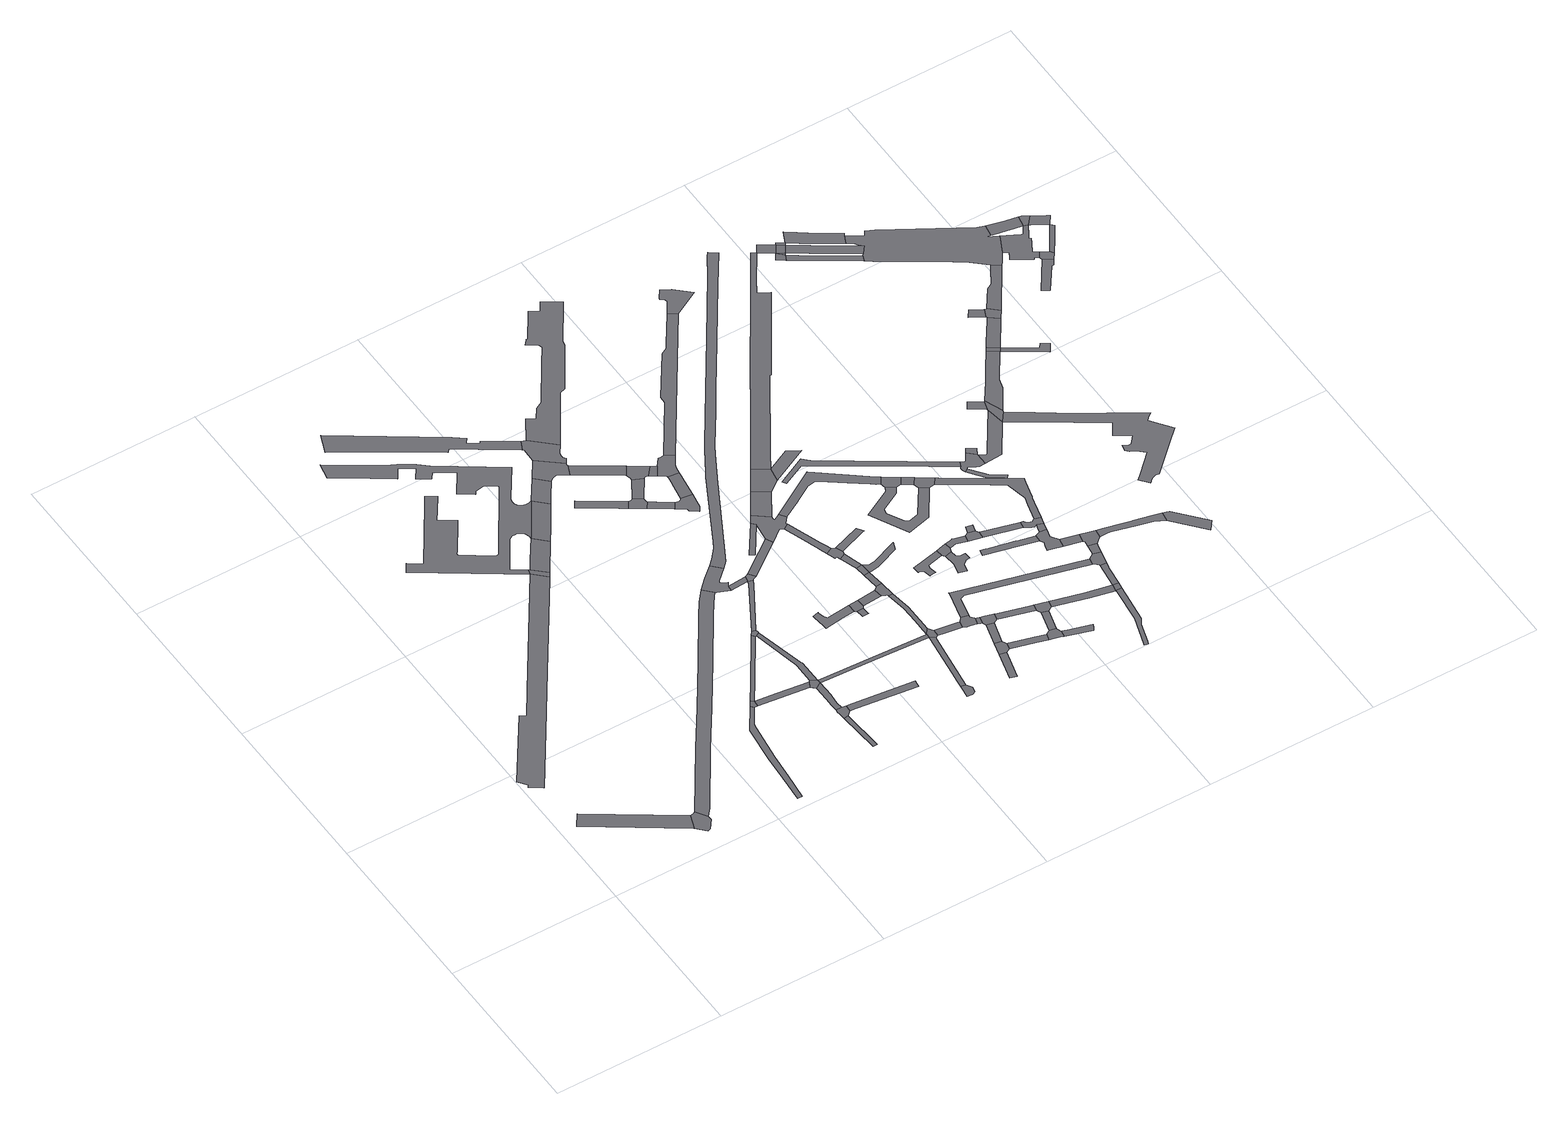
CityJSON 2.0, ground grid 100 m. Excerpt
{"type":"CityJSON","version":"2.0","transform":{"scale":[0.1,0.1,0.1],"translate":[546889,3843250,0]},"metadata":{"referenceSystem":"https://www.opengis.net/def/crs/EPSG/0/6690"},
"CityObjects":{
"road1":{"type":"Road","geometry":[{"type":"MultiSurface","lod":"1","boundaries":[[[0,1,2,3]]]}]},
"road2":{"type":"Road","geometry":[{"type":"MultiSurface","lod":"1","boundaries":[[[4,5,6,3,2,7,8,9,10]]]}]},
"road3":{"type":"Road","attributes":{"RoadStructureAttribute.sectionType":"1"},"geometry":[{"type":"MultiSurface","lod":"1","boundaries":[[[11,12,13,14,15,16,17,18,19,20,21,22,23]]]}]},
"road4":{"type":"Road","attributes":{"RoadStructureAttribute.sectionType":"1"},"geometry":[{"type":"MultiSurface","lod":"1","boundaries":[[[24,25,26,27,28,29,30,31,32,33,34]]]}]},
"road5":{"type":"Road","geometry":[{"type":"MultiSurface","lod":"1","boundaries":[[[35,36,37,38,39,40,41,4,10,42,43,44,45,46,47,48,49]]]}]},
"road6":{"type":"Road","geometry":[{"type":"MultiSurface","lod":"1","boundaries":[[[50,11,23,51,52]]]}]},
"road7":{"type":"Road","geometry":[{"type":"MultiSurface","lod":"1","boundaries":[[[53,24,34,54,55]]]}]},
"road8":{"type":"Road","attributes":{"RoadStructureAttribute.sectionType":"1"},"geometry":[{"type":"MultiSurface","lod":"1","boundaries":[[[56,57,58,59,60,61,62,63,64,65,66,67,68,69,70,71,72,73,74,75,76,77,78,79,80,81,82,83,84,85,86,87,88,89,90,91,92,93,94,95,96,97,98,99,100,101,102,103,104,105,106,107,108,109,110,111,11,50,112,113,114,115,116,117,118,119,120,121,122,123,124,125,126,127]]]}]},
"road9":{"type":"Road","attributes":{"RoadStructureAttribute.sectionType":"1"},"geometry":[{"type":"MultiSurface","lod":"1","boundaries":[[[126,128,129,52,51,130]]]}]},
"road10":{"type":"Road","attributes":{"RoadStructureAttribute.sectionType":"1"},"geometry":[{"type":"MultiSurface","lod":"1","boundaries":[[[131,55,54,132,133]]]}]},
"road11":{"type":"Road","attributes":{"RoadStructureAttribute.sectionType":"1"},"geometry":[{"type":"MultiSurface","lod":"1","boundaries":[[[134,135,136,53,55,137,138]]]}]},
"road12":{"type":"Road","attributes":{"RoadStructureAttribute.sectionType":"1"},"geometry":[{"type":"MultiSurface","lod":"1","boundaries":[[[139,140,141,142]]]}]},
"road13":{"type":"Road","geometry":[{"type":"MultiSurface","lod":"1","boundaries":[[[143,144,145,140,139,146,147,148,149]]]}]},
"road14":{"type":"Road","geometry":[{"type":"MultiSurface","lod":"1","boundaries":[[[127,126,130,150,151,152]]]}]},
"road15":{"type":"Road","attributes":{"RoadStructureAttribute.sectionType":"1"},"geometry":[{"type":"MultiSurface","lod":"1","boundaries":[[[153,154,155,156,157,158,159,160,161,162,163,164,165,166]]]}]},
"road16":{"type":"Road","attributes":{"RoadStructureAttribute.sectionType":"1"},"geometry":[{"type":"MultiSurface","lod":"1","boundaries":[[[167,168,169,170,171,172,173,143,149]]]}]},
"road17":{"type":"Road","geometry":[{"type":"MultiSurface","lod":"1","boundaries":[[[174,133,132,171,170,175]]]}]},
"road18":{"type":"Road","attributes":{"RoadStructureAttribute.sectionType":"1"},"geometry":[{"type":"MultiSurface","lod":"1","boundaries":[[[176,177,178,179,180,181,174,175]]]}]},
"road19":{"type":"Road","geometry":[{"type":"MultiSurface","lod":"1","boundaries":[[[182,134,138,179,178,183,184]]]}]},
"road20":{"type":"Road","attributes":{"RoadStructureAttribute.sectionType":"1"},"geometry":[{"type":"MultiSurface","lod":"1","boundaries":[[[185,127,152,186,187]]]}]},
"road21":{"type":"Road","attributes":{"RoadStructureAttribute.sectionType":"1"},"geometry":[{"type":"MultiSurface","lod":"1","boundaries":[[[188,189,190,191,192,148,147]]]}]},
"road22":{"type":"Road","attributes":{"RoadStructureAttribute.sectionType":"1"},"geometry":[{"type":"MultiSurface","lod":"1","boundaries":[[[193,194,195,182,184,196,197]]]}]},
"road23":{"type":"Road","geometry":[{"type":"MultiSurface","lod":"1","boundaries":[[[198,199,35,49,200,201,202,203,204,205,206,207]]]}]},
"road24":{"type":"Road","geometry":[{"type":"MultiSurface","lod":"1","boundaries":[[[208,209,210,211,212,213]]]}]},
"road25":{"type":"Road","geometry":[{"type":"MultiSurface","lod":"1","boundaries":[[[214,185,187,215,216,217,218,219,220,221,222,223]]]}]},
"road26":{"type":"Road","attributes":{"RoadStructureAttribute.sectionType":"1"},"geometry":[{"type":"MultiSurface","lod":"1","boundaries":[[[224,202,201,193]]]}]},
"road27":{"type":"Road","attributes":{"RoadStructureAttribute.sectionType":"1"},"geometry":[{"type":"MultiSurface","lod":"1","boundaries":[[[225,175,170,226,227,228]]]}]},
"road28":{"type":"Road","attributes":{"RoadStructureAttribute.sectionType":"1"},"geometry":[{"type":"MultiSurface","lod":"1","boundaries":[[[166,165,229,214,223,230,231,232,233,234,235]]]}]},
"road29":{"type":"Road","geometry":[{"type":"MultiSurface","lod":"1","boundaries":[[[236,237,224,193,197,238,239]]]}]},
"road30":{"type":"Road","geometry":[{"type":"MultiSurface","lod":"1","boundaries":[[[240,241,242,213,212,243,244,245,246,247]]]}]},
"road31":{"type":"Road","attributes":{"RoadStructureAttribute.sectionType":"1"},"geometry":[{"type":"MultiSurface","lod":"1","boundaries":[[[221,220,248,249]]]}]},
"road32":{"type":"Road","attributes":{"RoadStructureAttribute.sectionType":"1"},"geometry":[{"type":"MultiSurface","lod":"1","boundaries":[[[250,251,252,253,254,255,256,257,258,259,260,261,262,263,264]]]}]},
"road33":{"type":"Road","attributes":{"RoadStructureAttribute.sectionType":"1"},"geometry":[{"type":"MultiSurface","lod":"1","boundaries":[[[265,244,243,266,267,268]]]}]},
"road34":{"type":"Road","attributes":{"RoadStructureAttribute.sectionType":"1"},"geometry":[{"type":"MultiSurface","lod":"1","boundaries":[[[269,240,247,270,271]]]}]},
"road35":{"type":"Road","geometry":[{"type":"MultiSurface","lod":"1","boundaries":[[[272,273,274,275,276,277,278,279,280,281]]]}]},
"road36":{"type":"Road","attributes":{"RoadStructureAttribute.sectionType":"1"},"geometry":[{"type":"MultiSurface","lod":"1","boundaries":[[[282,283,284,285,286,236,239,287,288]]]}]},
"road37":{"type":"Road","geometry":[{"type":"MultiSurface","lod":"1","boundaries":[[[289,290,291,292,293,268,267,294,295,296,297,298,299,300]]]}]},
"road38":{"type":"Road","geometry":[{"type":"MultiSurface","lod":"1","boundaries":[[[301,302,303,304,305,306]]]}]},
"road39":{"type":"Road","geometry":[{"type":"MultiSurface","lod":"1","boundaries":[[[249,248,307,308,269,271,309,310,311,312]]]}]},
"road40":{"type":"Road","attributes":{"RoadStructureAttribute.sectionType":"1"},"geometry":[{"type":"MultiSurface","lod":"1","boundaries":[[[313,264,263,314,306,305,315,316]]]}]},
"road41":{"type":"Road","geometry":[{"type":"MultiSurface","lod":"1","boundaries":[[[317,318,319,320]]]}]},
"road42":{"type":"Road","attributes":{"RoadStructureAttribute.sectionType":"1"},"geometry":[{"type":"MultiSurface","lod":"1","boundaries":[[[227,321,322,272,281,323,324]]]}]},
"road43":{"type":"Road","attributes":{"RoadStructureAttribute.sectionType":"1"},"geometry":[{"type":"MultiSurface","lod":"1","boundaries":[[[312,311,325,326,327]]]}]},
"road44":{"type":"Road","attributes":{"RoadStructureAttribute.sectionType":"1"},"geometry":[{"type":"MultiSurface","lod":"1","boundaries":[[[328,329,330,331,332,333,289,300,334,335,336,337]]]}]},
"road45":{"type":"Road","attributes":{"RoadStructureAttribute.sectionType":"1"},"geometry":[{"type":"MultiSurface","lod":"1","boundaries":[[[338,313,316,339]]]}]},
"road46":{"type":"Road","geometry":[{"type":"MultiSurface","lod":"1","boundaries":[[[340,341,228,227,324,342,343]]]}]},
"road47":{"type":"Road","geometry":[{"type":"MultiSurface","lod":"1","boundaries":[[[344,345,346,327,326,347,328,337,348,349,350,351]]]}]},
"road48":{"type":"Road","attributes":{"RoadStructureAttribute.sectionType":"1"},"geometry":[{"type":"MultiSurface","lod":"1","boundaries":[[[352,353,354,355,356,357,228,341]]]}]},
"road49":{"type":"Road","geometry":[{"type":"MultiSurface","lod":"1","boundaries":[[[358,317,320,282,288,359,360,361,362,363,364,365,366,367,368,369]]]}]},
"road50":{"type":"Road","geometry":[{"type":"MultiSurface","lod":"1","boundaries":[[[370,371,372,373,338,339,374,375,376,354,353]]]}]},
"road51":{"type":"Road","attributes":{"RoadStructureAttribute.sectionType":"1"},"geometry":[{"type":"MultiSurface","lod":"1","boundaries":[[[377,378,379,343,342,380,381,382,383,384]]]}]},
"road52":{"type":"Road","attributes":{"RoadStructureAttribute.sectionType":"1"},"geometry":[{"type":"MultiSurface","lod":"1","boundaries":[[[385,386,387,388]]]}]},
"road53":{"type":"Road","attributes":{"RoadStructureAttribute.sectionType":"1"},"geometry":[{"type":"MultiSurface","lod":"1","boundaries":[[[389,390,371,370]]]}]},
"road54":{"type":"Road","attributes":{"RoadStructureAttribute.sectionType":"1"},"geometry":[{"type":"MultiSurface","lod":"1","boundaries":[[[391,392,362,361,393,394,395,396,397]]]}]},
"road55":{"type":"Road","attributes":{"RoadStructureAttribute.sectionType":"1"},"geometry":[{"type":"MultiSurface","lod":"1","boundaries":[[[398,399,400,401,402,403,404,405,406,407,408,409,410,411,412,235,234,413,414,415,416,417,418,419]]]}]},
"road56":{"type":"Road","geometry":[{"type":"MultiSurface","lod":"1","boundaries":[[[397,396,420,421,422,423,424,425,426]]]}]},
"road57":{"type":"Road","geometry":[{"type":"MultiSurface","lod":"1","boundaries":[[[427,428,390,389]]]}]},
"road58":{"type":"Road","attributes":{"RoadStructureAttribute.sectionType":"1"},"geometry":[{"type":"MultiSurface","lod":"1","boundaries":[[[424,423,429,428,427]]]}]},
"road59":{"type":"Road","attributes":{"RoadStructureAttribute.sectionType":"1"},"geometry":[{"type":"MultiSurface","lod":"1","boundaries":[[[430,358,369,431]]]}]},
"road60":{"type":"Road","geometry":[{"type":"MultiSurface","lod":"1","boundaries":[[[432,385,388,433,434,435]]]}]},
"road61":{"type":"Road","geometry":[{"type":"MultiSurface","lod":"1","boundaries":[[[436,437,384,383,438,439,440,441,442,443,444,445,446,447,448]]]}]},
"road62":{"type":"Road","attributes":{"RoadStructureAttribute.sectionType":"1"},"geometry":[{"type":"MultiSurface","lod":"1","boundaries":[[[449,432,435,450]]]}]},
"road63":{"type":"Road","attributes":{"RoadStructureAttribute.sectionType":"1"},"geometry":[{"type":"MultiSurface","lod":"1","boundaries":[[[451,452,445,444,453,454,455,456,457]]]}]},
"road64":{"type":"Road","geometry":[{"type":"MultiSurface","lod":"1","boundaries":[[[458,459,460,461,426,425]]]}]},
"road65":{"type":"Road","geometry":[{"type":"MultiSurface","lod":"1","boundaries":[[[462,463,464,465,466,467,468,469,470,471,427,389]]]}]},
"road66":{"type":"Road","geometry":[{"type":"MultiSurface","lod":"1","boundaries":[[[472,473,430,431,474,475]]]}]},
"road67":{"type":"Road","geometry":[{"type":"MultiSurface","lod":"1","boundaries":[[[476,457,456,449,450,477,478]]]}]},
"road68":{"type":"Road","attributes":{"RoadStructureAttribute.sectionType":"1"},"geometry":[{"type":"MultiSurface","lod":"1","boundaries":[[[479,480,434,433,481,482,483]]]}]},
"road69":{"type":"Road","attributes":{"RoadStructureAttribute.sectionType":"1"},"geometry":[{"type":"MultiSurface","lod":"1","boundaries":[[[484,485,486,487,488,489,490,491,492,493,494,495,496,497,498]]]}]},
"road70":{"type":"Road","attributes":{"RoadStructureAttribute.sectionType":"1"},"geometry":[{"type":"MultiSurface","lod":"1","boundaries":[[[499,500,478,477,501,502]]]}]},
"road71":{"type":"Road","geometry":[{"type":"MultiSurface","lod":"1","boundaries":[[[503,504,505,483,482,506,507,508,509,510,511]]]}]},
"road72":{"type":"Road","attributes":{"RoadStructureAttribute.sectionType":"1"},"geometry":[{"type":"MultiSurface","lod":"1","boundaries":[[[512,513,514,515,516,365,364,517,518,519,520,521,522,523,524,525,526]]]}]},
"road73":{"type":"Road","geometry":[{"type":"MultiSurface","lod":"1","boundaries":[[[527,528,475,474]]]}]},
"road74":{"type":"Road","attributes":{"RoadStructureAttribute.sectionType":"1"},"geometry":[{"type":"MultiSurface","lod":"1","boundaries":[[[529,530,531,532,533,534,344,351,535,536]]]}]},
"road75":{"type":"Road","attributes":{"RoadStructureAttribute.sectionType":"1"},"geometry":[{"type":"MultiSurface","lod":"1","boundaries":[[[537,503,511,538]]]}]},
"road76":{"type":"Road","attributes":{"RoadStructureAttribute.sectionType":"1"},"geometry":[{"type":"MultiSurface","lod":"1","boundaries":[[[539,540,541,542,543,544,545,546,547,548,549,198,207,550,551,552,553,554,555,556,557,558]]]}]},
"road77":{"type":"Road","geometry":[{"type":"MultiSurface","lod":"1","boundaries":[[[559,560,561,562,563,564,565,566,567,568,569,570,571,572,573,574]]]}]},
"road78":{"type":"Road","geometry":[{"type":"MultiSurface","lod":"1","boundaries":[[[575,576,484,498,574,573,577,578]]]}]},
"road79":{"type":"Road","geometry":[{"type":"MultiSurface","lod":"1","boundaries":[[[579,580,581,582,583,584,585,586,509,508]]]}]},
"road80":{"type":"Road","geometry":[{"type":"MultiSurface","lod":"1","boundaries":[[[502,501,537,538,587,588]]]}]},
"road81":{"type":"Road","attributes":{"RoadStructureAttribute.sectionType":"1"},"geometry":[{"type":"MultiSurface","lod":"1","boundaries":[[[589,590,591,575,578,592,593,594,595,596]]]}]},
"road82":{"type":"Road","attributes":{"RoadStructureAttribute.sectionType":"1"},"geometry":[{"type":"MultiSurface","lod":"1","boundaries":[[[597,598,599,436,448,600,601,602,603]]]}]},
"road83":{"type":"Road","attributes":{"RoadStructureAttribute.sectionType":"1"},"geometry":[{"type":"MultiSurface","lod":"1","boundaries":[[[604,605,606,607,608,609,610,611,612,613,614,615,616,617]]]}]},
"road84":{"type":"Road","attributes":{"RoadStructureAttribute.sectionType":"1"},"geometry":[{"type":"MultiSurface","lod":"1","boundaries":[[[618,596,595,619,620,621,622]]]}]},
"road85":{"type":"Road","attributes":{"RoadStructureAttribute.sectionType":"1"},"geometry":[{"type":"MultiSurface","lod":"1","boundaries":[[[623,624,625,626,627,628,629,630,631,632,633]]]}]},
"road86":{"type":"Road","geometry":[{"type":"MultiSurface","lod":"1","boundaries":[[[526,525,604,617,634,635]]]}]},
"road87":{"type":"Road","geometry":[{"type":"MultiSurface","lod":"1","boundaries":[[[636,637,638,618,622]]]}]},
"road88":{"type":"Road","attributes":{"RoadStructureAttribute.sectionType":"1"},"geometry":[{"type":"MultiSurface","lod":"1","boundaries":[[[639,588,587,640,641,642]]]}]},
"road89":{"type":"Road","attributes":{"RoadStructureAttribute.sectionType":"1"},"geometry":[{"type":"MultiSurface","lod":"1","boundaries":[[[643,644,645,646,647,648,649,650,651,652,653,654]]]}]},
"road90":{"type":"Road","attributes":{"RoadStructureAttribute.sectionType":"1"},"geometry":[{"type":"MultiSurface","lod":"1","boundaries":[[[635,634,655,656]]]}]},
"road91":{"type":"Road","attributes":{"RoadStructureAttribute.sectionType":"1"},"geometry":[{"type":"MultiSurface","lod":"1","boundaries":[[[657,658,659,660,661,662,663,664,665]]]}]},
"road92":{"type":"Road","attributes":{"RoadStructureAttribute.sectionType":"1"},"geometry":[{"type":"MultiSurface","lod":"1","boundaries":[[[666,667,668,621,620,669,670]]]}]},
"road93":{"type":"Road","geometry":[{"type":"MultiSurface","lod":"1","boundaries":[[[656,655,610,609,671,672]]]}]},
"road94":{"type":"Road","attributes":{"RoadStructureAttribute.sectionType":"1"},"geometry":[{"type":"MultiSurface","lod":"1","boundaries":[[[673,674,675,676,677,678,679,680,472,475,681,682,683,684,685,686,687,688]]]}]},
"road95":{"type":"Road","geometry":[{"type":"MultiSurface","lod":"1","boundaries":[[[642,641,657,665,689,690]]]}]},
"road96":{"type":"Road","geometry":[{"type":"MultiSurface","lod":"1","boundaries":[[[691,654,653,692,693,694,695,696,697,698,699,700,701]]]}]},
"road97":{"type":"Road","attributes":{"RoadStructureAttribute.sectionType":"1"},"geometry":[{"type":"MultiSurface","lod":"1","boundaries":[[[702,703,642,690,704,705,706]]]}]},
"road98":{"type":"Road","geometry":[{"type":"MultiSurface","lod":"1","boundaries":[[[707,708,709,710,711,712,670,669,713,714,715,716,717,718,719,720,721,722,723]]]}]},
"road99":{"type":"Road","attributes":{"RoadStructureAttribute.sectionType":"1"},"geometry":[{"type":"MultiSurface","lod":"1","boundaries":[[[720,724,725,726,691,701,721]]]}]},
"road100":{"type":"Road","geometry":[{"type":"MultiSurface","lod":"1","boundaries":[[[727,728,729,730,731,529,536,732,733]]]}]},
"road101":{"type":"Road","attributes":{"RoadStructureAttribute.sectionType":"1"},"geometry":[{"type":"MultiSurface","lod":"1","boundaries":[[[734,735,672,671,736,737,738,739,740,741,742,723,722,743,744,745,746,747,748,749,750]]]}]},
"road102":{"type":"Road","geometry":[{"type":"MultiSurface","lod":"1","boundaries":[[[751,603,602,752,753,702,706,754]]]}]},
"road103":{"type":"Road","attributes":{"RoadStructureAttribute.sectionType":"1"},"geometry":[{"type":"MultiSurface","lod":"1","boundaries":[[[697,696,755,756]]]}]},
"road104":{"type":"Road","attributes":{"RoadStructureAttribute.sectionType":"1"},"geometry":[{"type":"MultiSurface","lod":"1","boundaries":[[[757,751,754,758,759]]]}]},
"road105":{"type":"Road","attributes":{"RoadStructureAttribute.sectionType":"1"},"geometry":[{"type":"MultiSurface","lod":"1","boundaries":[[[760,761,762,763,764,765,766,767,750]]]}]},
"road106":{"type":"Road","geometry":[{"type":"MultiSurface","lod":"1","boundaries":[[[768,756,755,769,757,759,770,771,772]]]}]},
"road107":{"type":"Road","geometry":[{"type":"MultiSurface","lod":"1","boundaries":[[[773,774,775,776,633,632,777,778,764,763,779,780,781,782,783]]]}]},
"road108":{"type":"Road","geometry":[{"type":"MultiSurface","lod":"1","boundaries":[[[784,785,773,783]]]}]},
"road109":{"type":"Road","attributes":{"RoadStructureAttribute.sectionType":"1"},"geometry":[{"type":"MultiSurface","lod":"1","boundaries":[[[786,787,788,789,783,782,790,791]]]}]},
"road110":{"type":"Road","attributes":{"RoadStructureAttribute.sectionType":"1"},"geometry":[{"type":"MultiSurface","lod":"1","boundaries":[[[792,793,794,795,796,772,771,797,798,799,800,801,802]]]}]},
"road111":{"type":"Road","geometry":[{"type":"MultiSurface","lod":"1","boundaries":[[[803,804,805,806]]]}]},
"road112":{"type":"Road","geometry":[{"type":"MultiSurface","lod":"1","boundaries":[[[807,806,805,786,791,808,809]]]}]},
"road113":{"type":"Road","geometry":[{"type":"MultiSurface","lod":"1","boundaries":[[[810,811,802,801,812,813,814]]]}]},
"road114":{"type":"Road","attributes":{"RoadStructureAttribute.sectionType":"6"},"geometry":[{"type":"MultiSurface","lod":"1","boundaries":[[[815,688,816,817]]]}]},
"road115":{"type":"Road","geometry":[{"type":"MultiSurface","lod":"1","boundaries":[[[816,818,819,820,821]]]}]},
"road116":{"type":"Road","geometry":[{"type":"MultiSurface","lod":"1","boundaries":[[[816,821,822]]]}]},
"road117":{"type":"Road","geometry":[{"type":"MultiSurface","lod":"1","boundaries":[[[817,816,822,823]]]}]},
"road118":{"type":"Road","attributes":{"RoadStructureAttribute.sectionType":"1"},"geometry":[{"type":"MultiSurface","lod":"1","boundaries":[[[824,825,826,827,807,809,828,829,830,831,832]]]}]},
"road119":{"type":"Road","geometry":[{"type":"MultiSurface","lod":"1","boundaries":[[[833,817,823,834]]]}]},
"road120":{"type":"Road","attributes":{"RoadStructureAttribute.sectionType":"1"},"geometry":[{"type":"MultiSurface","lod":"1","boundaries":[[[835,836,837,838,839,840,841,842,843,844,845,846,847,848,849,850,851,852,853,854,855,856,857,858,859,860,861,862,863,864,865,808,791]]]}]},
"road121":{"type":"Road","geometry":[{"type":"MultiSurface","lod":"1","boundaries":[[[866,867,821,820,868,869,870]]]}]},
"road122":{"type":"Road","geometry":[{"type":"MultiSurface","lod":"1","boundaries":[[[871,872,823,822,873,874,875,876]]]}]},
"road123":{"type":"Road","attributes":{"RoadStructureAttribute.sectionType":"1"},"geometry":[{"type":"MultiSurface","lod":"1","boundaries":[[[877,878,879,880,881,882,834,883,884,885,886]]]}]},
"road124":{"type":"Road","geometry":[{"type":"MultiSurface","lod":"1","boundaries":[[[887,824,832,888]]]}]},
"road125":{"type":"Road","attributes":{"RoadStructureAttribute.sectionType":"1"},"geometry":[{"type":"MultiSurface","lod":"1","boundaries":[[[889,890,891,887,888,892]]]}]},
"road126":{"type":"Road","attributes":{"RoadStructureAttribute.sectionType":"1"},"geometry":[{"type":"MultiSurface","lod":"1","boundaries":[[[893,894,895,896,897,898,888,832]]]}]},
"road127":{"type":"Road","geometry":[{"type":"MultiSurface","lod":"1","boundaries":[[[899,900,901,902]]]}]},
"road128":{"type":"Road","geometry":[{"type":"MultiSurface","lod":"1","boundaries":[[[903,902,901,889,892,904,905]]]}]},
"road129":{"type":"Road","geometry":[{"type":"MultiSurface","lod":"1","boundaries":[[[906,907,908,909,886,885,910,911,876,875,870,869,912,913,914,915,916,917,918,919,920,921,922,923,924,925]]]}]},
"road130":{"type":"Road","attributes":{"RoadStructureAttribute.sectionType":"1"},"geometry":[{"type":"MultiSurface","lod":"1","boundaries":[[[917,926,927,928,905,904,918]]]}]},
"road131":{"type":"Road","geometry":[{"type":"MultiSurface","lod":"1","boundaries":[[[929,930,931,932,933,934]]]}]},
"road132":{"type":"Road","geometry":[{"type":"MultiSurface","lod":"1","boundaries":[[[935,936,937,922,921,938,939,940,941,942,943,944,945,946,947,948,949,950,951]]]}]},
"road133":{"type":"Road","geometry":[{"type":"MultiSurface","lod":"1","boundaries":[[[944,943,929,934,952,953]]]}]},
"road134":{"type":"Road","attributes":{"RoadStructureAttribute.sectionType":"1"},"geometry":[{"type":"MultiSurface","lod":"1","boundaries":[[[954,955,925,924,956,957,958,959,960,951,961]]]}]},
"road135":{"type":"Road","attributes":{"RoadStructureAttribute.sectionType":"1"},"geometry":[{"type":"MultiSurface","lod":"1","boundaries":[[[962,963,953,952,964,965]]]}]},
"road136":{"type":"Road","geometry":[{"type":"MultiSurface","lod":"1","boundaries":[[[966,961,951,950,967]]]}]},
"road137":{"type":"Road","attributes":{"RoadStructureAttribute.sectionType":"1"},"geometry":[{"type":"MultiSurface","lod":"1","boundaries":[[[968,967,950,969,970,971,972,962,973]]]}]}
},
"vertices":[
[147,592,0],[98,519,0],[599,179,0],[633,268,0],
[665,275,0],[655,269,0],[640,267,0],[650,126,0],[666,132,0],[707,186,0],[706,210,0],
[856,2138,0],[402,1459,0],[303,1311,0],[268,1331,0],[166,1181,0],[8,950,0],[47,901,0],[37,886,0],[106,838,0],[400,1277,0],[485,1403,0],[921,2055,0],[929,2067,0],
[1306,742,0],[1214,604,0],[1185,374,0],[1174,230,0],[1161,68,0],[1188,67,0],[1206,227,0],[1220,378,0],[1250,600,0],[1253,626,0],[1321,727,0],
[1536,1567,0],[1509,1536,0],[1480,1499,0],[1427,1421,0],[1251,1152,0],[1070,882,0],[910,646,0],[742,256,0],[972,604,0],[1132,841,0],[1314,1111,0],[1489,1380,0],[1540,1454,0],[1564,1485,0],[1584,1515,0],
[866,2168,0],[946,2092,0],[873,2163,0],
[1328,776,0],[1340,725,0],[1343,761,0],
[1123,2560,0],[1104,2559,0],[1083,2564,0],[1067,2577,0],[1055,2596,0],[1053,2613,0],[1056,2631,0],[1063,2642,0],[1183,2819,0],[1071,2894,0],[831,3056,0],[780,3101,0],[697,3156,0],[641,3183,0],[463,3300,0],[361,3367,0],[342,3271,0],[529,3145,0],[643,3068,0],[684,3131,0],[764,3078,0],[723,3019,0],[792,2973,0],[819,3010,0],[924,2938,0],[843,2814,0],[922,2759,0],[935,2778,0],[991,2787,0],[1032,2760,0],[1052,2748,0],[1053,2737,0],[1003,2661,0],[843,2418,0],[793,2341,0],[779,2340,0],[762,2349,0],[615,2451,0],[615,2461,0],[626,2474,0],[734,2637,0],[743,2651,0],[747,2656,0],[738,2663,0],[658,2718,0],[692,2768,0],[750,2854,0],[695,2890,0],[661,2839,0],[434,2496,0],[359,2546,0],[325,2492,0],[746,2212,0],[774,2193,0],[779,2187,0],[848,2143,0],[792,2214,0],[786,2223,0],[797,2240,0],[871,2354,0],[898,2397,0],[910,2405,0],[923,2412,0],[931,2413,0],[939,2413,0],[954,2412,0],[972,2404,0],[988,2388,0],[996,2368,0],[996,2365,0],[995,2345,0],[1138,2565,0],
[960,2293,0],[905,2211,0],[1067,2274,0],
[1475,745,0],[1636,689,0],[1655,723,0],
[1581,1160,0],[1571,1145,0],[1391,870,0],[1421,879,0],[1592,1142,0],
[1694,414,0],[1667,412,0],[1686,164,0],[1711,166,0],
[1663,482,0],[1663,469,0],[1665,440,0],[1703,424,0],[1719,440,0],[1723,479,0],[1698,482,0],
[1078,2290,0],[1105,2329,0],[1212,2494,0],
[1145,3060,0],[1136,3046,0],[1118,3058,0],[1078,3088,0],[1096,3115,0],[1035,3162,0],[476,3539,0],[431,3427,0],[520,3375,0],[964,3084,0],[979,3105,0],[1107,3018,0],[1294,2893,0],[1318,2946,0],
[1694,524,0],[1698,578,0],[1698,589,0],[1697,687,0],[1662,664,0],[1663,576,0],[1663,523,0],
[1663,730,0],[1697,709,0],
[1696,853,0],[1693,852,0],[1623,1154,0],[1601,1142,0],[1661,859,0],[1663,850,0],
[1597,1183,0],[1622,1160,0],[1618,1176,0],
[1228,2696,0],[1242,2540,0],[1298,2625,0],
[1755,435,0],[2112,391,0],[2114,413,0],[2116,434,0],[1760,475,0],
[1771,1488,0],[1766,1477,0],[1764,1471,0],[1783,1452,0],[1798,1478,0],
[1665,1686,0],[1597,1626,0],[1594,1511,0],[1664,1479,0],[1668,1513,0],[1670,1516,0],[1681,1536,0],[1644,1557,0],[1648,1571,0],[1716,1631,0],
[1551,2296,0],[1327,2444,0],[1300,2405,0],[1491,2278,0],[1530,2252,0],[1557,2292,0],
[1300,2802,0],[1307,2634,0],[1317,2639,0],[1331,2644,0],[1350,2646,0],[1371,2632,0],[1403,2611,0],[1432,2675,0],[1427,2678,0],[1433,2688,0],
[1776,1522,0],
[2026,693,0],[2022,670,0],[2342,651,0],[2344,676,0],
[1303,2887,0],[1451,2719,0],[1441,2734,0],[1439,2749,0],[1443,2767,0],[1476,2816,0],[1347,2939,0],
[1798,1532,0],[1784,1523,0],[1801,1484,0],[1825,1494,0],
[1582,2296,0],[1577,2293,0],[1568,2291,0],[1611,2199,0],[1637,2238,0],[1634,2246,0],[1633,2255,0],[1634,2265,0],
[1647,2452,0],[1683,2507,0],
[1978,1050,0],[1968,1063,0],[1966,1065,0],[1963,1070,0],[1957,1106,0],[1957,1107,0],[1939,1103,0],[1920,1099,0],[1921,1086,0],[1929,1018,0],[1931,1004,0],[1933,992,0],[2043,1006,0],[2118,1014,0],[2115,1064,0],
[1677,2211,0],[1643,2177,0],[1730,2119,0],[1755,2157,0],
[1653,2410,0],[1640,2274,0],[1712,2384,0],
[2293,275,0],[2283,198,0],[2314,192,0],[2319,195,0],[2329,201,0],[2333,204,0],[2341,236,0],[2338,240,0],[2329,256,0],[2320,271,0],
[2008,1688,0],[1927,1627,0],[1864,1580,0],[1840,1563,0],[1840,1562,0],[1831,1498,0],[2029,1648,0],
[1796,2165,0],[1791,2158,0],[1784,2153,0],[1777,2151,0],[1766,2152,0],[1781,2086,0],[1784,2078,0],[1784,2067,0],[1827,2034,0],[1847,2063,0],[1854,2103,0],[1862,2155,0],
[2136,961,0],[2154,962,0],[2171,962,0],[2171,963,0],[2168,1007,0],[2131,1005,0],
[1653,2437,0],[1655,2423,0],[1720,2388,0],[1730,2389,0],[1740,2387,0],[1783,2440,0],
[2175,1069,0],[2131,1006,0],[2169,1008,0],[2178,1022,0],
[2002,1821,0],[1877,1640,0],[1902,1622,0],[2022,1800,0],
[2307,381,0],[2297,309,0],[2371,626,0],[2372,631,0],
[1765,2371,0],[1779,2362,0],[1816,2418,0],
[1822,2328,0],[1822,2319,0],[1821,2308,0],[1818,2289,0],[1817,2285,0],[1815,2274,0],[1880,2275,0],[1883,2295,0],[1884,2303,0],[1886,2318,0],
[2285,1080,0],[2293,1031,0],
[2382,690,0],[2369,710,0],[2387,640,0],[2388,680,0],
[1886,2466,0],[1869,2461,0],[1851,2463,0],[1820,2335,0],[1893,2365,0],[1904,2383,0],[1924,2415,0],[1936,2433,0],
[2369,889,0],[2351,1009,0],[2326,1008,0],[2344,894,0],[2344,790,0],[2344,709,0],
[2033,1867,0],[2104,1706,0],[2122,1699,0],[2129,1696,0],[2159,1716,0],[2156,1724,0],[2183,1759,0],[2160,1797,0],[2125,1776,0],[2121,1773,0],[2117,1785,0],[2119,1802,0],
[2341,1102,0],[2307,1098,0],[2305,1096,0],[2304,1095,0],[2314,1022,0],[2316,1021,0],[2323,1018,0],
[2526,658,0],[2524,659,0],[2423,675,0],[2424,634,0],[2516,620,0],[2522,618,0],[2524,618,0],[2533,657,0],
[2582,356,0],[2537,188,0],[2575,176,0],[2621,345,0],
[2331,1201,0],[2297,1197,0],
[2242,1489,0],[2233,1512,0],[2163,1597,0],[2203,1478,0],[2204,1476,0],[2219,1432,0],[2256,1450,0],
[1933,3715,0],[1899,3663,0],[1847,3693,0],[1837,3679,0],[1741,3532,0],[1731,3534,0],[1713,3509,0],[1704,3503,0],[1764,3465,0],[1770,3442,0],[1706,3346,0],[1558,3120,0],[1514,3098,0],[1474,3040,0],[1426,3066,0],[1675,3121,0],[1710,3134,0],[1783,3248,0],[1877,3393,0],[1882,3421,0],[2019,3630,0],[2032,3650,0],
[2237,1380,0],[2248,1382,0],[2249,1383,0],[2256,1363,0],[2292,1381,0],[2297,1400,0],[2279,1440,0],
[2326,1266,0],[2291,1260,0],
[2260,1352,0],
[2124,2008,0],[2212,1951,0],
[2603,435,0],[2646,361,0],[2656,399,0],[2642,425,0],
[2556,681,0],[2535,656,0],[2543,610,0],[2545,609,0],[2547,609,0],[2562,606,0],[2588,601,0],[2590,601,0],[2601,597,0],[2614,634,0],[2611,639,0],[2597,659,0],[2599,671,0],
[2638,565,0],[2678,554,0],
[2624,632,0],[2620,633,0],[2609,595,0],[2620,591,0],[2625,590,0],[2626,589,0],[2636,628,0],
[2461,1460,0],[2466,1462,0],[2453,1481,0],[2441,1499,0],
[2341,1202,0],[2389,1209,0],[2416,1219,0],[2530,1265,0],[2539,1289,0],[2548,1313,0],[2532,1307,0],[2396,1251,0],[2389,1250,0],[2363,1246,0],
[2208,2139,0],[2173,2084,0],[2282,2001,0],[2294,2083,0],
[2656,623,0],[2702,568,0],[2713,607,0],
[2800,359,0],[2792,362,0],[2789,321,0],[2851,303,0],[2862,342,0],
[2704,1142,0],[2539,1104,0],[2541,1084,0],[2543,1064,0],[2545,1064,0],[2554,1067,0],[2572,1056,0],[2572,1054,0],[2580,1011,0],[2599,1014,0],[2618,1017,0],[2610,1060,0],[2611,1062,0],[2614,1079,0],[2708,1101,0],
[2899,556,0],[2730,602,0],[2909,511,0],[2919,550,0],
[2887,357,0],[2887,355,0],[2884,354,0],[2891,292,0],[2911,287,0],[2932,280,0],[2937,320,0],[2928,346,0],[2927,348,0],
[2722,1745,0],[2443,1967,0],[2442,1968,0],[2440,1967,0],[2248,1850,0],[2283,1815,0],[2300,1825,0],[2392,1881,0],[2435,1889,0],[2459,1880,0],[2577,1790,0],[2673,1718,0],[2695,1703,0],[2716,1690,0],[2743,1731,0],
[2501,2110,0],[2431,2150,0],
[2438,3292,0],[2318,3113,0],[2302,3090,0],[2263,3067,0],[2093,2815,0],[2091,2773,0],[2399,3128,0],[2486,3259,0],
[2922,486,0],[2962,475,0],
[2846,3540,0],[2828,3513,0],[2758,3403,0],[2518,3040,0],[2108,2422,0],[2068,2357,0],[2060,2344,0],[1985,2223,0],[1773,1818,0],[1749,1778,0],[1697,1718,0],[1752,1667,0],[2014,2150,0],[2112,2329,0],[2142,2377,0],[2277,2581,0],[2374,2727,0],[2445,2836,0],[2765,3317,0],[2893,3508,0],
[2729,1013,0],[2714,951,0],[2738,944,0],[2761,937,0],[2762,938,0],[2772,983,0],[2791,999,0],[2798,1005,0],[2820,1007,0],[2820,1013,0],[2818,1047,0],[2788,1045,0],[2785,1045,0],[2767,1060,0],[2762,1094,0],[2722,1081,0],
[2768,1157,0],[2750,1153,0],[2767,1105,0],[2773,1117,0],
[2982,265,0],[3083,234,0],[3093,252,0],[3103,271,0],[3099,272,0],[2994,303,0],[2983,306,0],[2943,318,0],
[2986,489,0],[2997,530,0],
[2822,1166,0],[2815,1168,0],[2809,1166,0],[2777,1119,0],[2812,1127,0],[2813,1127,0],[2874,1111,0],[2884,1150,0],
[2601,858,0],[2597,859,0],[2597,857,0],[2625,789,0],[2655,802,0],[3326,626,0],[3336,666,0],
[2722,1659,0],[2709,1632,0],[2543,1544,0],[2659,1325,0],[2797,1360,0],[2911,1532,0],[2864,1562,0],[2761,1410,0],[2704,1394,0],[2678,1406,0],[2627,1503,0],[2634,1532,0],[2747,1591,0],[2770,1626,0],
[2907,1160,0],[2937,1096,0],[2954,1091,0],[2959,1131,0],[2947,1150,0],
[2687,1901,0],[2512,2017,0],[2466,2063,0],[2299,1979,0],[2312,1956,0],[2439,2019,0],[2449,2015,0],[2639,1890,0],[2991,1659,0],[3128,1569,0],[3142,1600,0],
[2802,1634,0],[2828,1674,0],
[2958,1192,0],[2939,1197,0],[2920,1201,0],
[3183,481,0],[3188,437,0],[3328,406,0],[3337,447,0],
[3091,976,0],[3084,978,0],[2929,1014,0],[2923,1016,0],[2893,1022,0],[2893,1018,0],[2892,1014,0],[2889,1003,0],[2885,984,0],[3081,937,0],[3187,912,0],[3190,953,0],
[2858,1597,0],[2885,1637,0],
[3332,406,0],[3305,191,0],[3249,18,0],[3246,8,0],[3266,1,0],[3272,18,0],[3309,135,0],[3333,173,0],[3364,404,0],
[3074,1102,0],[2964,1130,0],[2962,1131,0],[3167,1038,0],[3175,1076,0],
[2947,1539,0],[2973,1578,0],
[3032,3417,0],[3024,3405,0],[2929,3260,0],[2881,3181,0],[2545,2665,0],[2477,2558,0],[2457,2526,0],[2294,2272,0],[2358,2186,0],[2650,2644,0],[2658,2641,0],[2970,3125,0],[2906,3165,0],[2955,3244,0],[3049,3389,0],[3057,3400,0],
[3367,424,0],[3370,445,0],
[3221,964,0],[3200,890,0],[3194,868,0],[3185,835,0],[3202,831,0],[3269,815,0],[3277,865,0],[3248,911,0],[3255,936,0],[3255,937,0],[3261,959,0],
[3357,600,0],[3338,449,0],[3385,555,0],[3386,564,0],[3394,597,0],
[3245,1056,0],[3229,1046,0],[3222,1049,0],[3211,1052,0],[3196,1066,0],[3190,1073,0],[3176,1032,0],[3184,1026,0],[3198,1017,0],[3200,1015,0],[3203,1013,0],[3204,1013,0],[3220,1009,0],[3236,1017,0],[3272,1003,0],[3283,1047,0],[3247,1057,0],
[3228,991,0],[3222,969,0],[3222,966,0],
[2497,3454,0],[2464,3404,0],[2461,3398,0],[2480,3384,0],[2485,3362,0],[2637,3341,0],[2549,3421,0],
[3224,1412,0],[2989,1567,0],[2964,1528,0],[3018,1493,0],[3064,1462,0],[3113,1431,0],[3261,1327,0],[3288,1207,0],[3276,1161,0],[3310,1153,0],[3319,1185,0],[3321,1192,0],[3332,1232,0],[3349,1295,0],[3357,1324,0],[3335,1338,0],[3286,1372,0],
[3367,687,0],[3337,624,0],[3356,602,0],[3412,677,0],
[3372,791,0],[3384,839,0],
[3376,747,0],[3422,717,0],[3426,736,0],
[3299,1390,0],[3223,1439,0],[3193,1479,0],[3148,1539,0],[3130,1526,0],[3153,1494,0],[3196,1436,0],[3267,1389,0],
[3449,824,0],[3380,779,0],[3444,753,0],[3462,769,0],[3470,819,0],
[3202,1637,0],[3172,1592,0],[3165,1588,0],[3161,1588,0],[3122,1561,0],[3122,1543,0],[3156,1551,0],[3195,1526,0],[3212,1519,0],[3248,1521,0],[3245,1596,0],
[3267,1635,0],[3220,1665,0],
[3462,1825,0],[3395,1726,0],[3292,1573,0],[3282,1570,0],[3351,1528,0],[3478,1719,0],
[3771,747,0],[3670,771,0],[3665,772,0],[3621,782,0],[3507,809,0],[3506,770,0],[3527,770,0],[3661,733,0],[3755,708,0],[3815,680,0],[3824,734,0],
[3403,1935,0],[3376,1892,0],[3461,1834,0],[3476,1886,0],
[3482,1889,0],[3521,1775,0],[3522,1784,0],
[3853,727,0],[3848,728,0],[3969,500,0],[4011,552,0],[3864,724,0],
[3087,3448,0],[3138,3346,0],[3169,3394,0],
[3129,3332,0],[3112,3305,0],[3157,3274,0],[3173,3308,0],
[3180,3319,0],
[3210,3366,0],
[3677,2179,0],[3656,2148,0],[3634,2116,0],[3558,2002,0],[3609,1916,0],[3628,1978,0],[3735,2139,0],[3736,2140,0],[3737,2139,0],
[3177,3406,0],[3218,3378,0],
[3788,1514,0],[3813,1497,0],[3954,1406,0],[3905,1329,0],[3989,1273,0],[3954,1229,0],[3941,1228,0],[3909,1245,0],[3901,1209,0],[3918,1187,0],[3951,1172,0],[3991,1135,0],[3875,1024,0],[3845,996,0],[3890,945,0],[3906,962,0],[3918,969,0],[3941,977,0],[3961,975,0],[4015,1025,0],[4126,1131,0],[4203,1202,0],[4125,1304,0],[4120,1311,0],[4114,1322,0],[4124,1334,0],[4154,1358,0],[3967,1479,0],[3847,1551,0],[3836,1559,0],[3654,1684,0],
[3229,3270,0],[3208,3284,0],[3196,3249,0],[3491,3053,0],[3505,3085,0],
[3469,3195,0],[3317,3295,0],[3286,3249,0],[3287,3248,0],[3515,3096,0],[3550,3142,0],
[3510,3271,0],[3383,3354,0],[3354,3375,0],[3324,3396,0],[3308,3408,0],[3252,3448,0],[3281,3336,0],[3299,3325,0],[3479,3207,0],[3502,3258,0],
[3692,2201,0],[3752,2161,0],
[3809,2376,0],[3778,2329,0],[3774,2324,0],[3865,2332,0],
[3951,1998,0],[3965,2019,0],[3983,2047,0],[3940,2076,0],[3922,2049,0],[3773,2147,0],
[3759,2473,0],[3729,2430,0],[3807,2384,0],[3827,2432,0],
[3837,2426,0],[3896,2378,0],[3842,2430,0],
[4109,2936,0],[3658,3207,0],[3610,3229,0],[3589,3199,0],[3512,3185,0],[3529,3165,0],[3530,3026,0],[3763,2875,0],[3875,2800,0],[3938,2757,0],[3945,2750,0],[4025,2676,0],[4073,2645,0],[4082,2658,0],[4111,2701,0],[4121,2717,0],[4173,2822,0],[4111,2853,0],[4137,2849,0],[4149,2920,0],
[4006,2646,0],[3954,2564,0],[3920,2542,0],
[4269,2566,0],[4146,2384,0],[4185,2359,0],[4284,2501,0],[4298,2502,0],[4318,2532,0],
[4282,2768,0],[4276,2771,0],[4205,2806,0],[4152,2697,0],[4135,2667,0],[4129,2657,0],[4235,2587,0],[4243,2600,0],[4264,2586,0],[4285,2619,0],[4254,2639,0],[4286,2692,0],[4302,2720,0],[4291,2729,0],[4301,2745,0],[4340,2808,0],[4313,2817,0],
[4346,2571,0],[4330,2591,0],
[4264,2895,0],[4245,2899,0],[4178,2841,0],[4237,2831,0],[4241,2831,0],[4303,2820,0],[4309,2818,0],[4327,2882,0],
[4435,2750,0],[4379,2664,0],[4397,2647,0],[4452,2730,0],
[4344,2878,0],[4380,2856,0],
[4455,2812,0],[4344,2806,0],[4350,2802,0],[4365,2794,0],[4390,2781,0],[4469,2802,0]
]}
